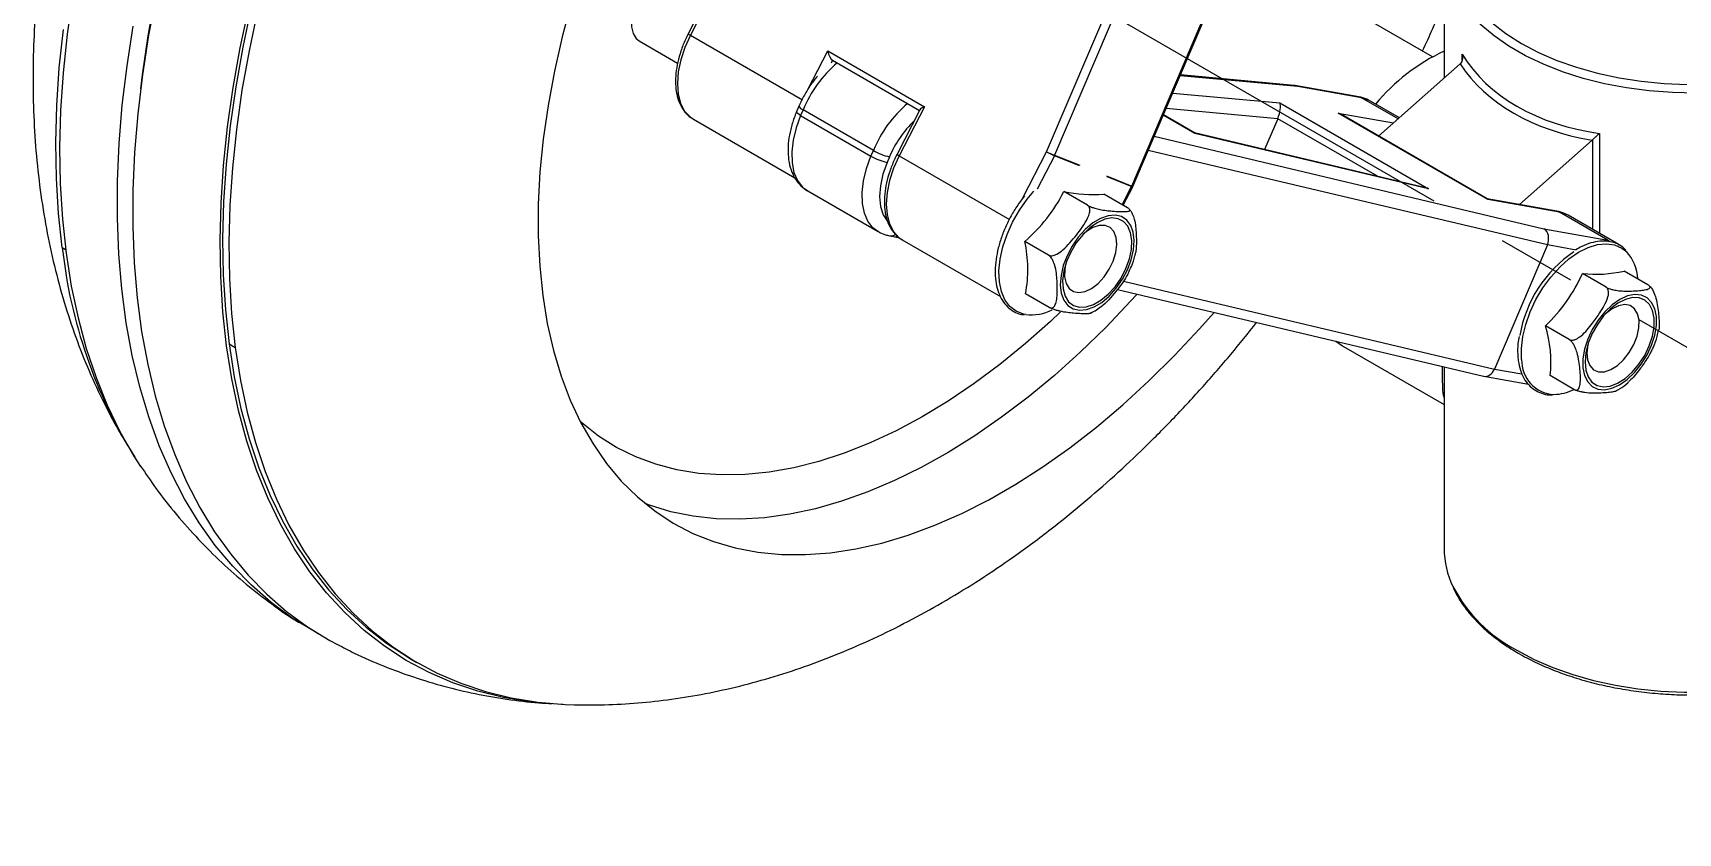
# Model space of a CAD drawing. Header units: millimetres. Extents: x 1 to 1184, y 0 to 836.
# Drawn here: x 327 to 379.9, y 639.9 to 665.6 of the extents above; entities that cross this region are included whole.
import ezdxf

# ---------------------------------------------------------------- set-up
doc = ezdxf.new("R2010")
doc.units = ezdxf.units.MM
doc.linetypes.add('CENTERX2', pattern=[20.32, 12.7, -2.54, 2.54, -2.54])

msp = doc.modelspace()

# ---------------------------------------------------------------- linework, layer by layer
at = {"color": 7, "linetype": 'Continuous', "lineweight": 25}
for p, q in [((359.611, 661.787), (370.625, 687.647)), ((370.879, 687.53), (359.868, 661.679)), ((362.352, 660.688), (373.363, 686.539)), ((362.387, 660.675), (373.399, 686.528)), ((372.025, 664.845), (365.715, 668.487)), ((372.398, 668.294), (372.398, 664.154)), ((349.217, 667.796), (348.08, 665.586)), ((349.287, 667.747), (348.15, 665.537)), ((346.501, 665.356), (347.74, 664.641)), ((348.15, 665.537), (351.756, 663.455)), ((351.931, 663.795), (352.569, 665.035)), ((352.569, 665.035), (355.68, 663.239)), ((352.727, 664.732), (352.68, 664.642)), ((352.718, 664.737), (355.523, 663.118)), ((372.982, 664.723), (372.982, 664.925)), ((367.688, 663.887), (363.903, 664.235)), ((367.575, 663.922), (363.913, 664.259)), ((372.916, 664.612), (370.291, 662.292)), ((372.916, 664.612), (372.938, 664.633)), ((363.667, 663.679), (367.107, 663.362)), ((369.658, 663.554), (367.598, 663.919)), ((369.743, 663.522), (367.688, 663.887)), ((351.643, 663.252), (351.565, 663.071)), ((351.774, 663.137), (351.696, 662.956)), ((354.037, 661.831), (351.774, 663.137)), ((355.536, 663.142), (354.798, 661.708)), ((355.68, 663.239), (354.868, 661.659)), ((367.043, 662.853), (363.455, 663.183)), ((367.107, 663.362), (371.892, 660.601)), ((370.917, 662.845), (369.743, 663.522)), ((370.959, 662.882), (370.025, 663.421)), ((348.25, 662.834), (351.513, 660.95)), ((351.696, 662.956), (353.959, 661.65)), ((364.376, 662.382), (363.363, 662.966)), ((364.371, 662.394), (363.366, 662.974)), ((367.043, 662.853), (366.621, 661.862)), ((370.25, 661.001), (367.043, 662.853)), ((373.798, 660.258), (368.99, 663.034)), ((368.99, 663.034), (370.773, 662.718)), ((373.785, 660.275), (369.093, 662.984)), ((363.073, 662.286), (375.608, 659.315)), ((371.754, 660.645), (364.37, 662.395)), ((371.892, 660.601), (364.376, 662.382)), ((370.298, 662.298), (370.272, 662.303)), ((377.159, 662.163), (374.817, 660.093)), ((377.181, 662.184), (377.159, 662.163)), ((377.181, 659.29), (377.181, 662.184)), ((377.397, 662.376), (377.397, 659.165)), ((353.959, 661.65), (354.037, 661.831)), ((354.556, 661.626), (354.479, 661.445)), ((354.868, 661.659), (358.412, 659.613)), ((358.849, 660.306), (359.611, 661.787)), ((359.86, 661.663), (359.306, 660.585)), ((360.646, 661.349), (359.86, 661.663)), ((359.868, 661.679), (360.681, 661.354)), ((375.718, 658.792), (362.881, 661.834)), ((361.539, 661.012), (362.352, 660.688)), ((351.926, 660.529), (354.189, 659.222)), ((358.985, 660.265), (359.204, 660.521)), ((360.929, 660.068), (360.164, 660.509)), ((362.344, 660.672), (361.558, 660.986)), ((362.043, 660.086), (362.344, 660.672)), ((362.075, 660.068), (362.381, 660.662)), ((358.903, 660.375), (358.869, 660.333)), ((362.215, 659.987), (361.45, 660.429)), ((376.022, 659.88), (373.782, 660.277)), ((376.106, 659.849), (373.798, 660.258)), ((377.662, 658.951), (376.106, 659.849)), ((377.945, 658.849), (376.389, 659.747)), ((354.557, 659.089), (354.744, 659.056)), ((354.737, 659.057), (354.87, 659.026)), ((354.968, 658.956), (358.125, 657.133)), ((359.67, 658.466), (358.905, 658.908)), ((375.608, 659.315), (377.662, 658.951)), ((327.947, 658.706), (328.053, 658.645)), ((375.718, 658.792), (374.017, 654.802)), ((376.64, 658.628), (375.718, 658.792)), ((377.611, 657.432), (376.846, 657.874)), ((378.952, 657.513), (378.187, 657.955)), ((361.89, 657.362), (373.664, 654.572)), ((362.086, 657.629), (374.017, 654.802)), ((379.015, 657.453), (378.994, 657.475)), ((359.696, 656.784), (358.931, 657.226)), ((376.42, 655.75), (375.655, 656.192)), ((333.311, 655.609), (333.513, 655.493)), ((369.163, 655.527), (372.398, 653.66)), ((372.398, 654.872), (372.398, 649.023)), ((374.017, 654.802), (374.901, 654.645)), ((373.676, 654.569), (375.107, 654.315)), ((376.571, 654.149), (375.806, 654.59)), ((339.153, 645.486), (339.355, 645.369))]:
    msp.add_line(p, q, dxfattribs=at)
at = {"color": 7, "linetype": 'CENTERX2'}
msp.add_line((407.268, 639.881), (347.378, 674.454), dxfattribs=at)
at = {"color": 7, "linetype": 'Continuous', "lineweight": 25, "flags": 128}
for points in [[(347.691, 667.417), (347.564, 667.464), (347.375, 667.464), (347.169, 667.397), (346.958, 667.266), (346.756, 667.079), (346.575, 666.85), (346.427, 666.591), (346.321, 666.319), (346.264, 666.051), (346.259, 665.805), (346.306, 665.595), (346.403, 665.435), (346.501, 665.356)], [(328.282, 666.834), (328.102, 665.574), (327.972, 664.333), (327.891, 663.115), (327.86, 661.923), (327.88, 660.76), (327.949, 659.627), (328.068, 658.529), (328.236, 657.467), (328.453, 656.445), (328.719, 655.464), (329.033, 654.528), (329.394, 653.638), (329.801, 652.796), (330.253, 652.004), (330.465, 651.674)], [(330.973, 666.833), (330.725, 665.542), (330.524, 664.265), (330.373, 663.007), (330.27, 661.77), (330.217, 660.558), (330.214, 659.372), (330.26, 658.216), (330.355, 657.093), (330.5, 656.005), (330.694, 654.954), (330.935, 653.944), (331.225, 652.975), (331.562, 652.052), (331.945, 651.176), (332.374, 650.348), (332.847, 649.571), (333.364, 648.847), (333.923, 648.178), (334.523, 647.564), (335.162, 647.008), (335.839, 646.51), (336.552, 646.072), (336.795, 645.941)], [(380.492, 663.676), (379.742, 663.691), (378.998, 663.747), (378.267, 663.842), (377.554, 663.977), (376.866, 664.15), (376.21, 664.359), (375.59, 664.602), (375.012, 664.879), (374.482, 665.185), (374.004, 665.518), (373.582, 665.876), (373.219, 666.255), (372.92, 666.652), (372.687, 667.064), (372.666, 667.109)], [(330.923, 666.786), (330.696, 665.514), (330.517, 664.259), (330.464, 663.81)], [(344.043, 644.02), (343.877, 644.027), (342.994, 644.102), (342.138, 644.242), (341.309, 644.446), (340.511, 644.713), (339.744, 645.043), (339.011, 645.435), (338.314, 645.887), (337.653, 646.4), (337.032, 646.972), (336.451, 647.601), (335.911, 648.286), (335.415, 649.025), (334.963, 649.816), (334.555, 650.658), (334.195, 651.548), (333.881, 652.485), (333.615, 653.465), (333.398, 654.488), (333.23, 655.549), (333.111, 656.647), (333.042, 657.78), (333.022, 658.943), (333.053, 660.136), (333.134, 661.353), (333.264, 662.594), (333.444, 663.854), (333.672, 665.131), (333.949, 666.421)], [(334.027, 666.438), (333.752, 665.153), (333.524, 663.881), (333.345, 662.626), (333.215, 661.391), (333.135, 660.178), (333.104, 658.99), (333.124, 657.831), (333.192, 656.703), (333.311, 655.609)], [(334.23, 666.322), (333.954, 665.036), (333.726, 663.765), (333.547, 662.509), (333.417, 661.274), (333.337, 660.061), (333.307, 658.874), (333.326, 657.715), (333.395, 656.587), (333.513, 655.493)], [(344.332, 666.605), (344.03, 665.486), (343.777, 664.377), (343.573, 663.28), (343.418, 662.2), (343.313, 661.14), (343.259, 660.103), (343.256, 659.094), (343.303, 658.116), (343.401, 657.172)], [(336.177, 646.292), (336.057, 646.358), (335.344, 646.796), (334.667, 647.293), (334.028, 647.85), (333.428, 648.464), (332.869, 649.133), (332.352, 649.857), (331.879, 650.634), (331.45, 651.461), (331.067, 652.338), (330.73, 653.261), (330.441, 654.229), (330.199, 655.24), (330.005, 656.29), (329.86, 657.379), (329.765, 658.502), (329.719, 659.658), (329.722, 660.843), (329.775, 662.056), (329.878, 663.293), (330.029, 664.551), (330.23, 665.827)], [(373.938, 665.933), (374.383, 665.59), (374.882, 665.273), (375.432, 664.985), (376.026, 664.728), (376.66, 664.505), (377.327, 664.318), (378.023, 664.168), (378.74, 664.057), (379.472, 663.986), (380.212, 663.955)], [(327.947, 658.706), (327.828, 659.8), (327.76, 660.928), (327.74, 662.087), (327.771, 663.274), (327.851, 664.487), (327.981, 665.723)], [(348.15, 665.537), (347.972, 665.144), (347.841, 664.746), (347.76, 664.356), (347.732, 663.986), (347.758, 663.646), (347.837, 663.347), (347.966, 663.099), (348.142, 662.908), (348.25, 662.834)], [(369.658, 663.554), (369.684, 663.547), (369.743, 663.522)], [(370.025, 663.421), (369.985, 663.442), (369.743, 663.522)], [(351.696, 662.956), (351.551, 662.558), (351.455, 662.165), (351.411, 661.787), (351.421, 661.437), (351.484, 661.126), (351.599, 660.862), (351.762, 660.653), (351.926, 660.529)], [(351.696, 662.956), (351.646, 662.987), (351.606, 663.015), (351.579, 663.04), (351.566, 663.059), (351.565, 663.071)], [(354.204, 659.214), (354.024, 659.347), (353.862, 659.555), (353.747, 659.819), (353.684, 660.131), (353.674, 660.481), (353.718, 660.859), (353.814, 661.252), (353.959, 661.65)], [(354.868, 661.659), (354.69, 661.266), (354.559, 660.868), (354.478, 660.478), (354.45, 660.108), (354.476, 659.768), (354.554, 659.469), (354.683, 659.221), (354.859, 659.03), (354.968, 658.956)], [(354.479, 661.445), (354.344, 661.069), (354.263, 660.699), (354.237, 660.349), (354.269, 660.033), (354.356, 659.763), (354.477, 659.571)], [(358.939, 656.553), (358.867, 656.568), (358.63, 656.661), (358.429, 656.817), (358.269, 657.032), (358.155, 657.3), (358.09, 657.612), (358.076, 657.962), (358.113, 658.339), (358.201, 658.733), (358.336, 659.134), (358.515, 659.53), (358.734, 659.91), (358.985, 660.265)], [(361.849, 657.401), (362.048, 657.688), (362.21, 657.998), (362.331, 658.318), (362.403, 658.634), (362.425, 658.932), (362.394, 659.199), (362.314, 659.423), (362.186, 659.595), (362.017, 659.706), (361.813, 659.753), (361.585, 659.733), (361.341, 659.647), (361.093, 659.499), (360.851, 659.295), (360.627, 659.044), (360.428, 658.757), (360.266, 658.447), (360.145, 658.127), (360.073, 657.811), (360.051, 657.513), (360.082, 657.246), (360.162, 657.022), (360.29, 656.85), (360.46, 656.739), (360.663, 656.692), (360.891, 656.712), (361.135, 656.798), (361.383, 656.946), (361.625, 657.15), (361.849, 657.401)], [(361.812, 657.451), (362.004, 657.73), (362.16, 658.032), (362.272, 658.343), (362.337, 658.648), (362.35, 658.934), (362.311, 659.186), (362.222, 659.393), (362.087, 659.545), (361.912, 659.635), (361.706, 659.66), (361.478, 659.617), (361.239, 659.509), (360.999, 659.341), (360.771, 659.12), (360.564, 658.858), (360.39, 658.566), (360.254, 658.258), (360.165, 657.948), (360.126, 657.651), (360.139, 657.381), (360.203, 657.15), (360.316, 656.969), (360.472, 656.847), (360.663, 656.789), (360.882, 656.798), (361.117, 656.874), (361.358, 657.013), (361.593, 657.209), (361.812, 657.451)], [(361.459, 657.764), (361.624, 658.009), (361.752, 658.276), (361.834, 658.548), (361.865, 658.806), (361.844, 659.036), (361.771, 659.222), (361.652, 659.353), (361.493, 659.421), (361.305, 659.421), (361.099, 659.353), (360.889, 659.222), (360.78, 659.13)], [(376.022, 659.88), (376.048, 659.874), (376.106, 659.849)], [(376.389, 659.747), (376.349, 659.769), (376.106, 659.849)], [(377.662, 658.951), (377.714, 658.912), (377.725, 658.901)], [(374.891, 655.109), (374.885, 655.463), (374.93, 655.844), (375.025, 656.239), (375.167, 656.64), (375.352, 657.034), (375.576, 657.411), (375.832, 657.761), (376.114, 658.074), (376.413, 658.342), (376.722, 658.556), (377.031, 658.713), (377.333, 658.806), (377.62, 658.834), (377.883, 658.796), (378.115, 658.693), (378.261, 658.579)], [(360.223, 658.165), (360.196, 658.01), (360.19, 657.764), (360.238, 657.555), (360.335, 657.395), (360.475, 657.295), (360.65, 657.261), (360.849, 657.295), (361.058, 657.395), (361.266, 657.554), (361.459, 657.764)], [(343.401, 657.172), (343.549, 656.265), (343.747, 655.399), (343.994, 654.576), (344.289, 653.799), (344.631, 653.07), (345.02, 652.393), (345.453, 651.769), (345.929, 651.2), (346.447, 650.689), (347.005, 650.238), (347.601, 649.847), (348.233, 649.518), (348.899, 649.252), (349.596, 649.05), (350.323, 648.913), (351.077, 648.841), (351.854, 648.835), (352.654, 648.894), (353.472, 649.018), (354.306, 649.207), (355.154, 649.461), (356.012, 649.777), (356.878, 650.157), (357.748, 650.597), (358.62, 651.096), (359.491, 651.653), (360.357, 652.267), (361.217, 652.934), (362.066, 653.653), (362.902, 654.42), (363.723, 655.235), (364.525, 656.093), (364.995, 656.626)], [(362.523, 657.212), (362.312, 656.98), (361.511, 656.142), (360.694, 655.347), (359.861, 654.599), (359.017, 653.9), (358.164, 653.253), (357.304, 652.658), (356.44, 652.119), (355.577, 651.637), (354.715, 651.214), (353.858, 650.851), (353.01, 650.55), (352.172, 650.311), (351.348, 650.135), (350.54, 650.023), (349.752, 649.974), (348.985, 649.991), (348.242, 650.071), (347.525, 650.215), (346.838, 650.423), (346.699, 650.474)], [(379.225, 656.49), (379.174, 656.741), (379.073, 656.945), (378.928, 657.093), (378.744, 657.179), (378.529, 657.199), (378.293, 657.152), (378.047, 657.04), (377.8, 656.868), (377.564, 656.644), (377.349, 656.377), (377.164, 656.079), (377.018, 655.763), (376.916, 655.443), (376.864, 655.133), (376.864, 654.846), (376.915, 654.595), (377.015, 654.391), (377.161, 654.243), (377.345, 654.157), (377.56, 654.137), (377.795, 654.184), (378.042, 654.296), (378.289, 654.468), (378.525, 654.692), (378.74, 654.959), (378.925, 655.257), (379.071, 655.573), (379.173, 655.893), (379.225, 656.203), (379.225, 656.49)], [(379.152, 656.439), (379.102, 656.682), (379.002, 656.878), (378.857, 657.016), (378.675, 657.092), (378.462, 657.101), (378.231, 657.043), (377.99, 656.921), (377.752, 656.74), (377.528, 656.509), (377.328, 656.239), (377.162, 655.942), (377.036, 655.632), (376.958, 655.324), (376.931, 655.032), (376.955, 654.77), (377.031, 654.549), (377.154, 654.381), (377.319, 654.273), (377.517, 654.231), (377.741, 654.255), (377.978, 654.346), (378.219, 654.498), (378.451, 654.705), (378.664, 654.957), (378.849, 655.243), (378.996, 655.548), (379.098, 655.859), (379.151, 656.161), (379.152, 656.439)], [(378.668, 656.372), (378.62, 656.581), (378.523, 656.741), (378.382, 656.841), (378.207, 656.875), (378.009, 656.84), (377.799, 656.74), (377.591, 656.58), (377.586, 656.576)], [(360.061, 656.639), (359.737, 656.335), (358.927, 655.619), (358.106, 654.952), (357.276, 654.336), (356.441, 653.774), (355.603, 653.268), (354.766, 652.82), (353.931, 652.43), (353.103, 652.101), (352.284, 651.834), (351.477, 651.629), (350.685, 651.488), (349.91, 651.411), (349.156, 651.397), (348.425, 651.448), (347.719, 651.562), (347.041, 651.741), (346.394, 651.982), (345.779, 652.285), (345.199, 652.649), (344.656, 653.073), (344.609, 653.114)], [(377.029, 655.611), (377.024, 655.586), (376.993, 655.328), (377.014, 655.099), (377.087, 654.913), (377.207, 654.782), (377.366, 654.715), (377.555, 654.715), (377.76, 654.783), (377.971, 654.914), (378.172, 655.1), (378.353, 655.33), (378.5, 655.588), (378.606, 655.859), (378.663, 656.126), (378.668, 656.372), (378.668, 656.372)], [(333.311, 655.609), (333.478, 654.552), (333.695, 653.534), (333.96, 652.557), (334.272, 651.624), (334.631, 650.737), (335.037, 649.899), (335.487, 649.111), (335.982, 648.375), (336.519, 647.693), (337.098, 647.066), (337.717, 646.497), (338.375, 645.986), (339.069, 645.535), (339.153, 645.486)], [(333.513, 655.493), (333.681, 654.435), (333.897, 653.417), (334.162, 652.44), (334.474, 651.507), (334.834, 650.621), (335.239, 649.782), (335.69, 648.994), (336.184, 648.258), (336.721, 647.576), (337.3, 646.949), (337.919, 646.38), (338.577, 645.869), (339.271, 645.418), (340.001, 645.028), (340.765, 644.699), (341.56, 644.433), (342.386, 644.231), (343.239, 644.091), (344.118, 644.016), (344.427, 644.005)], [(368.918, 655.696), (369.124, 655.551), (369.163, 655.527)], [(374.741, 645.758), (375.296, 645.466), (375.895, 645.206), (376.534, 644.979), (377.207, 644.788), (377.908, 644.634), (378.631, 644.519), (379.369, 644.443), (380.117, 644.408), (380.866, 644.413), (381.612, 644.459), (382.347, 644.544), (383.065, 644.669), (383.76, 644.833), (384.425, 645.033), (385.054, 645.268), (385.643, 645.536), (386.071, 645.767)]]:
    msp.add_lwpolyline(points, dxfattribs=at)
at = {"color": 7, "linetype": 'Continuous', "lineweight": 25}
for centre, radius, start, end in [((348.25, 665.757), 0.241, 225.111, 245.4072), ((375.123, 659.213), 6.421, 115.1182, 140.1838), ((355.508, 661.577), 4.047, 130.6396, 157.3218), ((351.85, 663.356), 0.232, 206.6441, 250.8879), ((357.744, 660.29), 4.015, 130.5306, 157.4308), ((357.754, 660.278), 3.47, 133.8515, 157.1408), ((354.914, 663.306), 1.911, 240.0423, 256.8497), ((354.991, 663.487), 1.911, 240.0423, 256.8497), ((354.968, 661.879), 0.241, 225.111, 245.4072), ((363.478, 670.578), 9.604, 246.2544, 247.9189), ((360.773, 663.8), 2.324, 239.9923, 246.8722), ((359.643, 661.775), 0.245, 332.7721, 336.9312), ((355.554, 662.84), 5.166, 310.44, 333.1856), ((361.085, 664.906), 4.492, 258.1755, 274.6607), ((362.127, 660.784), 0.245, 332.7721, 336.9312), ((362.376, 660.716), 0.054, 234.3728, 275.2861), ((362.436, 660.864), 0.195, 244.394, 255.3546), ((362.203, 660.753), 0.2, 332.7696, 336.9292), ((354.602, 659.365), 0.279, 260.8122, 303.0331), ((354.953, 658.006), 4.054, 348.9057, 12.8556), ((343.893, 660.446), 16.041, 186.2267, 211.9076), ((378.852, 655.189), 4.08, 123.9445, 170.2713), ((377.223, 657.629), 1.408, 2.912, 42.459), ((372.045, 660.009), 5.254, 313.3995, 336.0199), ((377.281, 661.82), 3.97, 263.7146, 283.2062), ((359.106, 658.039), 1.495, 263.5576, 297.2874), ((371.937, 655.034), 3.895, 353.465, 17.2952), ((375.98, 655.073), 1.089, 178.127, 267.2317), ((375.869, 655.611), 1.627, 272.0425, 295.6441), ((375.232, 649.041), 2.835, 180.3492, 205.7996), ((376.995, 650.085), 4.879, 207.8343, 242.4854)]:
    msp.add_arc(centre, radius, start, end, dxfattribs=at)
for centre, major_axis, ratio, start_param, end_param in [((352.677, 664.992), (-0.077, 0.261), 0.348177, 1.303969, 2.874765), ((380.398, 668.293), (7.804, 2.517), 0.698902, 3.304386, 4.106179), ((380.434, 668.156), (8.013, 2.501), 0.697135, 3.338193, 4.087293), ((367.533, 663.524), (0.053, 0.397), 0.840908, 5.96574, 6.318368), ((355.788, 663.196), (0.256, 0.075), 0.286876, 1.921133, 2.874765), ((366.953, 663), (0.124, 0.389), 0.333637, 4.432801, 6.003597), ((368.835, 662.671), (0.525, -0.191), 0.705089, 1.326392, 1.532939), ((364.221, 662.019), (0.149, 0.376), 0.110497, 6.060457, 6.299366), ((371.737, 660.238), (0.567, -0.225), 0.646625, 1.554615, 1.793524), ((373.643, 659.895), (0.139, 0.381), 0.215397, 6.038781, 6.245328), ((354.818, 659.449), (0.081, 0.392), 0.756636, 3.119916, 3.429264), ((375.453, 658.952), (0.081, 0.392), 0.756636, 4.451803, 6.0226), ((373.751, 654.962), (0.081, 0.392), 0.756636, 3.119916, 4.451803)]:
    msp.add_ellipse(centre, major_axis=major_axis, ratio=ratio, start_param=start_param, end_param=end_param, dxfattribs=at)
for points, knots in [([(343.178, 695.309), (343.006, 695.183), (342.482, 694.799), (341.63, 694.106), (340.623, 693.234), (339.643, 692.318), (338.689, 691.362), (337.765, 690.369), (336.87, 689.341), (336.007, 688.281), (335.175, 687.19), (334.377, 686.071), (333.613, 684.925), (332.884, 683.755), (332.191, 682.563), (331.536, 681.35), (330.919, 680.118), (330.342, 678.87), (329.806, 677.606), (329.312, 676.329), (328.861, 675.041), (328.455, 673.743), (328.095, 672.437), (327.783, 671.124), (327.52, 669.808), (327.309, 668.49), (327.15, 667.172), (327.046, 665.857), (326.998, 664.55), (327.008, 663.253), (327.078, 661.973), (327.207, 660.712), (327.397, 659.476), (327.646, 658.271), (327.955, 657.1), (328.321, 655.967), (328.741, 654.876), (329.219, 653.83), (329.661, 652.973), (329.966, 652.479), (330.073, 652.305)], [0, 0, 0, 0, 0.013354, 0.040665, 0.067941, 0.095162, 0.122315, 0.149396, 0.176405, 0.203347, 0.230232, 0.25707, 0.283873, 0.310655, 0.337431, 0.364214, 0.391016, 0.41785, 0.444733, 0.471678, 0.4987, 0.525811, 0.553021, 0.58034, 0.60777, 0.63531, 0.662953, 0.690679, 0.718461, 0.746243, 0.773965, 0.801563, 0.828966, 0.856107, 0.882924, 0.909373, 0.935425, 0.961067, 0.986304, 1, 1, 1, 1]), ([(371.701, 665.032), (371.814, 665.273), (372.06, 665.798), (372.279, 666.331), (372.398, 666.62)], [0, 0, 0, 0, 0.459741, 1, 1, 1, 1]), ([(348.08, 665.586), (348.049, 665.523), (347.96, 665.342), (347.84, 665.035), (347.737, 664.669), (347.679, 664.311), (347.667, 663.967), (347.704, 663.648), (347.791, 663.36), (347.927, 663.117), (348.083, 662.939), (348.205, 662.867), (348.252, 662.839)], [0, 0, 0, 0, 0.057556, 0.166452, 0.27565, 0.385217, 0.495265, 0.605791, 0.71631, 0.825594, 0.932146, 1, 1, 1, 1]), ([(372.938, 664.633), (372.952, 664.652), (372.984, 664.697), (373.002, 664.8), (372.994, 664.88), (372.982, 664.924), (372.982, 664.925)], [0, 0, 0, 0, 0.237177, 0.5541086, 0.9959329, 1, 1, 1, 1]), ([(352.235, 664.222), (352.164, 664.133), (352.012, 663.942), (351.81, 663.614), (351.699, 663.374), (351.643, 663.252)], [0, 0, 0, 0, 0.302661, 0.648718, 1, 1, 1, 1]), ([(370.025, 663.42), (369.948, 663.459), (369.831, 663.518), (369.701, 663.545), (369.658, 663.554)], [0, 0, 0, 0, 0.661008, 1, 1, 1, 1]), ([(351.565, 663.071), (351.539, 663.006), (351.463, 662.82), (351.37, 662.508), (351.302, 662.141), (351.283, 661.784), (351.317, 661.445), (351.402, 661.146), (351.531, 660.892), (351.704, 660.69), (351.84, 660.567), (351.925, 660.53), (351.927, 660.529)], [0, 0, 0, 0, 0.064131, 0.184601, 0.305928, 0.428352, 0.551885, 0.67535, 0.783025, 0.88686, 0.997796, 1, 1, 1, 1]), ([(377.181, 662.184), (377.198, 662.201), (377.238, 662.242), (377.315, 662.311), (377.368, 662.354), (377.397, 662.376), (377.397, 662.376)], [0, 0, 0, 0, 0.237177, 0.5541086, 0.9959329, 1, 1, 1, 1]), ([(354.798, 661.708), (354.767, 661.645), (354.677, 661.465), (354.557, 661.157), (354.454, 660.791), (354.396, 660.433), (354.385, 660.089), (354.422, 659.77), (354.508, 659.482), (354.644, 659.239), (354.8, 659.061), (354.922, 658.989), (354.97, 658.961)], [0, 0, 0, 0, 0.057556, 0.166452, 0.27565, 0.385217, 0.495265, 0.605791, 0.71631, 0.825594, 0.932146, 1, 1, 1, 1]), ([(358.869, 660.333), (358.826, 660.276), (358.7, 660.112), (358.512, 659.818), (358.32, 659.452), (358.164, 659.075), (358.049, 658.696), (357.976, 658.323), (357.949, 657.966), (357.967, 657.632), (358.033, 657.328), (358.144, 657.064), (358.298, 656.845), (358.492, 656.681), (358.69, 656.578), (358.829, 656.555), (358.885, 656.546)], [0, 0, 0, 0, 0.040079, 0.116157, 0.192281, 0.268431, 0.344641, 0.420952, 0.4974, 0.573998, 0.650693, 0.727207, 0.803085, 0.87788, 0.951689, 1, 1, 1, 1]), ([(359.67, 658.466), (359.673, 658.464), (359.694, 658.453), (359.743, 658.442), (359.833, 658.451), (359.974, 658.508), (360.162, 658.648), (360.367, 658.861), (360.572, 659.112), (360.768, 659.372), (360.92, 659.612), (360.995, 659.806), (361.008, 659.929), (360.99, 660.007), (360.959, 660.049), (360.936, 660.064), (360.929, 660.068)], [0, 0, 0, 0, 0.006566, 0.035095, 0.071988, 0.126976, 0.226728, 0.362156, 0.499937, 0.639833, 0.781274, 0.867099, 0.919623, 0.95775, 0.988085, 1, 1, 1, 1]), ([(360.929, 660.068), (360.948, 660.058), (360.984, 660.038), (361.064, 660.006), (361.184, 659.967), (361.352, 659.927), (361.537, 659.898), (361.749, 659.877), (361.948, 659.865), (362.137, 659.862), (362.248, 659.873), (362.29, 659.902), (362.288, 659.928), (362.261, 659.958), (362.229, 659.978), (362.215, 659.987)], [0, 0, 0, 0, 0.029605, 0.059096, 0.106785, 0.187631, 0.302195, 0.419731, 0.588459, 0.70541, 0.839101, 0.888909, 0.939057, 0.971771, 1, 1, 1, 1]), ([(362.314, 659.887), (362.312, 659.891), (362.302, 659.91), (362.286, 659.925), (362.273, 659.937)], [0, 0, 0, 0, 0.1991672, 1, 1, 1, 1]), ([(362.314, 659.887), (362.332, 659.858), (362.385, 659.773), (362.441, 659.597), (362.478, 659.379), (362.497, 659.112), (362.498, 658.854), (362.494, 658.625), (362.466, 658.524), (362.455, 658.484)], [0, 0, 0, 0, 0.060177, 0.173074, 0.333058, 0.497192, 0.732814, 0.89613, 1, 1, 1, 1]), ([(376.389, 659.746), (376.312, 659.785), (376.195, 659.844), (376.065, 659.871), (376.022, 659.88)], [0, 0, 0, 0, 0.661008, 1, 1, 1, 1]), ([(354.211, 659.214), (354.281, 659.178), (354.392, 659.123), (354.513, 659.098), (354.557, 659.089)], [0, 0, 0, 0, 0.639484, 1, 1, 1, 1]), ([(378.242, 658.626), (378.206, 658.663), (378.11, 658.759), (377.915, 658.856), (377.67, 658.918), (377.402, 658.921), (377.12, 658.864), (376.861, 658.771), (376.699, 658.676), (376.636, 658.638)], [0, 0, 0, 0, 0.096925, 0.255468, 0.413203, 0.571634, 0.732095, 0.894466, 1, 1, 1, 1]), ([(359.696, 656.784), (359.712, 656.777), (359.746, 656.761), (359.798, 656.766), (359.859, 656.805), (359.914, 656.917), (359.944, 657.097), (359.955, 657.347), (359.951, 657.607), (359.93, 657.886), (359.891, 658.099), (359.828, 658.269), (359.776, 658.362), (359.72, 658.431), (359.686, 658.455), (359.67, 658.466)], [0, 0, 0, 0, 0.0296051, 0.0590958, 0.106785, 0.1876307, 0.3021948, 0.4197307, 0.5884592, 0.7054098, 0.8391012, 0.8889093, 0.9390574, 0.971771, 1, 1, 1, 1]), ([(362.219, 657.853), (362.26, 657.936), (362.355, 658.128), (362.433, 658.343), (362.458, 658.469), (362.461, 658.483)], [0, 0, 0, 0, 0.4063449, 0.9323631, 1, 1, 1, 1]), ([(378.031, 658.784), (378.005, 658.807), (377.973, 658.837), (377.932, 658.854), (377.923, 658.857)], [0, 0, 0, 0, 0.7787004, 1, 1, 1, 1]), ([(362.221, 657.852), (362.173, 657.769), (362.073, 657.596), (361.881, 657.346), (361.671, 657.096), (361.512, 656.914), (361.406, 656.842), (361.394, 656.833)], [0, 0, 0, 0, 0.22151, 0.466168, 0.714583, 0.965741, 1, 1, 1, 1]), ([(376.42, 655.75), (376.438, 655.742), (376.475, 655.727), (376.553, 655.731), (376.668, 655.771), (376.828, 655.883), (377.002, 656.063), (377.2, 656.312), (377.384, 656.573), (377.557, 656.852), (377.658, 657.065), (377.692, 657.235), (377.687, 657.328), (377.657, 657.397), (377.625, 657.421), (377.611, 657.432)], [0, 0, 0, 0, 0.029605, 0.059096, 0.106785, 0.187631, 0.302195, 0.419731, 0.588459, 0.70541, 0.839101, 0.888909, 0.939057, 0.971771, 1, 1, 1, 1]), ([(377.611, 657.432), (377.629, 657.423), (377.666, 657.404), (377.747, 657.375), (377.869, 657.343), (378.042, 657.316), (378.234, 657.307), (378.455, 657.311), (378.662, 657.323), (378.86, 657.346), (378.978, 657.376), (379.023, 657.418), (379.024, 657.45), (378.998, 657.484), (378.967, 657.504), (378.952, 657.513)], [0, 0, 0, 0, 0.029605, 0.059096, 0.106785, 0.187631, 0.302195, 0.419731, 0.588459, 0.70541, 0.839101, 0.888909, 0.939057, 0.971771, 1, 1, 1, 1]), ([(379.02, 657.457), (379.036, 657.438), (379.081, 657.387), (379.153, 657.255), (379.223, 657.055), (379.269, 656.812), (379.3, 656.554), (379.314, 656.305), (379.322, 656.128), (379.299, 656.06), (379.298, 656.056)], [0, 0, 0, 0, 0.041666, 0.115089, 0.248286, 0.429121, 0.613097, 0.799898, 0.988762, 1, 1, 1, 1]), ([(361.022, 656.604), (361.017, 656.6), (360.992, 656.583), (360.882, 656.579), (360.704, 656.581), (360.503, 656.595), (360.281, 656.617), (360.098, 656.647), (359.934, 656.689), (359.834, 656.721), (359.75, 656.755), (359.713, 656.775), (359.696, 656.784)], [0, 0, 0, 0, 0.033036, 0.169402, 0.309305, 0.510143, 0.649349, 0.808482, 0.867769, 0.92746, 0.966399, 1, 1, 1, 1]), ([(361.022, 656.604), (361.087, 656.635), (361.214, 656.694), (361.334, 656.789), (361.393, 656.835)], [0, 0, 0, 0, 0.509907, 1, 1, 1, 1]), ([(344.438, 644.008), (344.756, 644.004), (345.431, 643.996), (346.468, 644.058), (347.552, 644.177), (348.646, 644.359), (349.746, 644.602), (350.853, 644.907), (351.964, 645.275), (353.076, 645.705), (354.186, 646.198), (355.292, 646.751), (356.39, 647.363), (357.477, 648.032), (358.4, 648.657), (359.159, 649.206), (359.91, 649.776), (360.789, 650.487), (361.794, 651.364), (362.773, 652.284), (363.724, 653.242), (364.646, 654.238), (365.53, 655.255), (366.091, 655.957), (366.366, 656.301)], [0, 0, 0, 0, 0.038546, 0.082045, 0.126118, 0.170816, 0.216179, 0.262225, 0.308951, 0.356325, 0.404292, 0.452771, 0.501664, 0.550863, 0.600263, 0.629342, 0.657303, 0.706867, 0.756298, 0.805626, 0.85483, 0.903903, 0.952846, 1, 1, 1, 1]), ([(374.807, 655.848), (374.794, 655.774), (374.761, 655.577), (374.758, 655.349), (374.77, 655.2), (374.773, 655.161)], [0, 0, 0, 0, 0.306565, 0.81652, 1, 1, 1, 1]), ([(376.571, 654.149), (376.575, 654.147), (376.594, 654.136), (376.633, 654.124), (376.687, 654.133), (376.744, 654.191), (376.781, 654.331), (376.785, 654.544), (376.767, 654.794), (376.737, 655.055), (376.69, 655.294), (376.621, 655.488), (376.555, 655.612), (376.496, 655.689), (376.451, 655.731), (376.427, 655.746), (376.42, 655.75)], [0, 0, 0, 0, 0.006566, 0.035095, 0.071988, 0.126976, 0.226728, 0.362156, 0.499937, 0.639833, 0.781274, 0.867099, 0.919623, 0.95775, 0.988085, 1, 1, 1, 1]), ([(379.096, 655.443), (379.107, 655.466), (379.172, 655.596), (379.243, 655.805), (379.28, 655.987), (379.294, 656.057)], [0, 0, 0, 0, 0.112143, 0.654996, 1, 1, 1, 1]), ([(379.093, 655.444), (379.073, 655.399), (379.016, 655.27), (378.863, 655.037), (378.679, 654.779), (378.502, 654.546), (378.384, 654.441), (378.335, 654.398)], [0, 0, 0, 0, 0.118556, 0.332367, 0.639302, 0.852047, 1, 1, 1, 1]), ([(372.398, 653.889), (372.397, 653.891), (372.367, 653.963), (372.356, 654.224), (372.342, 654.553), (372.342, 654.819), (372.341, 654.885)], [0, 0, 0, 0, 0.010059, 0.428402, 0.857595, 1, 1, 1, 1]), ([(374.773, 655.161), (374.779, 655.104), (374.799, 654.941), (374.866, 654.695), (374.99, 654.442), (375.156, 654.239), (375.359, 654.087), (375.593, 653.999), (375.771, 653.963), (375.874, 653.972), (375.886, 653.973)], [0, 0, 0, 0, 0.080671, 0.233701, 0.386387, 0.537507, 0.686361, 0.833588, 0.980655, 1, 1, 1, 1]), ([(377.939, 654.105), (377.936, 654.102), (377.91, 654.079), (377.797, 654.062), (377.612, 654.038), (377.402, 654.027), (377.171, 654.023), (376.982, 654.035), (376.813, 654.064), (376.711, 654.09), (376.626, 654.12), (376.588, 654.14), (376.571, 654.149)], [0, 0, 0, 0, 0.0188346, 0.1572031, 0.299161, 0.5029483, 0.6441991, 0.8056692, 0.8658266, 0.9263946, 0.9659055, 1, 1, 1, 1]), ([(377.938, 654.107), (377.973, 654.125), (378.099, 654.191), (378.235, 654.29), (378.328, 654.382), (378.339, 654.393)], [0, 0, 0, 0, 0.248708, 0.910064, 1, 1, 1, 1]), ([(330.467, 651.681), (330.627, 651.444), (330.987, 650.908), (331.61, 650.122), (332.319, 649.321), (333.069, 648.574), (333.856, 647.879), (334.682, 647.245), (335.254, 646.837), (335.559, 646.656), (335.567, 646.651)], [0, 0, 0, 0, 0.1189203, 0.2689146, 0.4170693, 0.5636193, 0.7088055, 0.8528704, 0.9960568, 1, 1, 1, 1]), ([(372.696, 647.752), (372.755, 647.634), (372.883, 647.381), (373.15, 647.01), (373.481, 646.638), (373.868, 646.286), (374.302, 645.96), (374.705, 645.706), (375.136, 645.469), (375.601, 645.246), (376.191, 645.011), (376.814, 644.808), (377.465, 644.639), (378.138, 644.504), (378.829, 644.405), (379.533, 644.342), (380.243, 644.315), (380.954, 644.326), (381.661, 644.373), (382.359, 644.456), (383.04, 644.576), (383.702, 644.73), (384.337, 644.919), (384.942, 645.139), (385.508, 645.393), (385.903, 645.593), (386.094, 645.716), (386.124, 645.736)], [0, 0, 0, 0, 0.036858, 0.078855, 0.121071, 0.163456, 0.20595, 0.246826, 0.269271, 0.311834, 0.354387, 0.396921, 0.439434, 0.481928, 0.524407, 0.566874, 0.609335, 0.651793, 0.694255, 0.736723, 0.779202, 0.821698, 0.864216, 0.906759, 0.949331, 0.991932, 1, 1, 1, 1]), ([(336.799, 645.948), (336.979, 645.853), (337.461, 645.598), (338.277, 645.248), (339.239, 644.891), (340.223, 644.595), (341.226, 644.356), (342.247, 644.18), (343.074, 644.076), (343.563, 644.051), (343.704, 644.044)], [0, 0, 0, 0, 0.084347, 0.226267, 0.368201, 0.510397, 0.653103, 0.796574, 0.941063, 1, 1, 1, 1])]:
    msp.add_open_spline(points, degree=3, knots=knots, dxfattribs=at)

doc.saveas('drawing.dxf')
